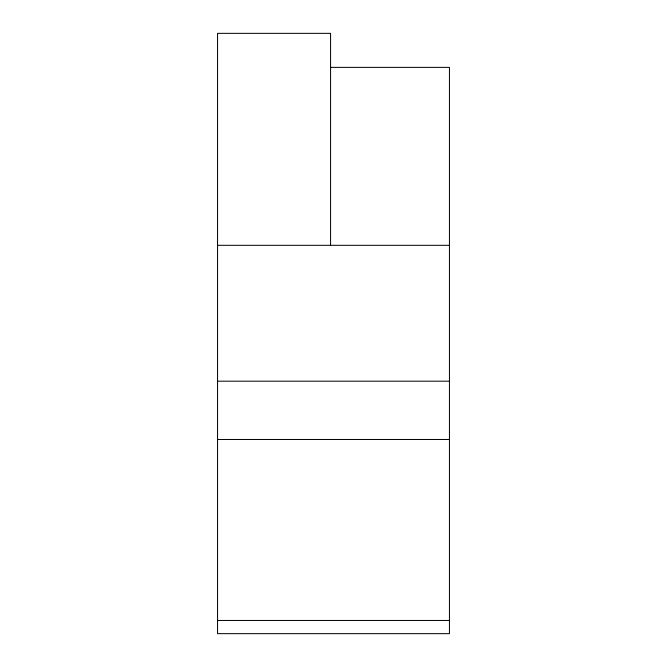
<?xml version="1.0" encoding="UTF-8"?>
<svg xmlns="http://www.w3.org/2000/svg" width="667" height="667" viewBox="0 0 667 667"><rect width="100%" height="100%" fill="white"/><g stroke="black" fill="none" stroke-linecap="round" stroke-linejoin="round"><path stroke-width="1" d="M330.565 67.375L449.45 67.375L449.45 633.65L217.55 633.65L217.55 33.35L330.565 33.35L330.565 245.314M217.55 245.314L449.45 245.314M217.55 381.19L449.45 381.19M217.55 439.478L449.45 439.478M217.55 620.46L449.45 620.46"/></g></svg>
